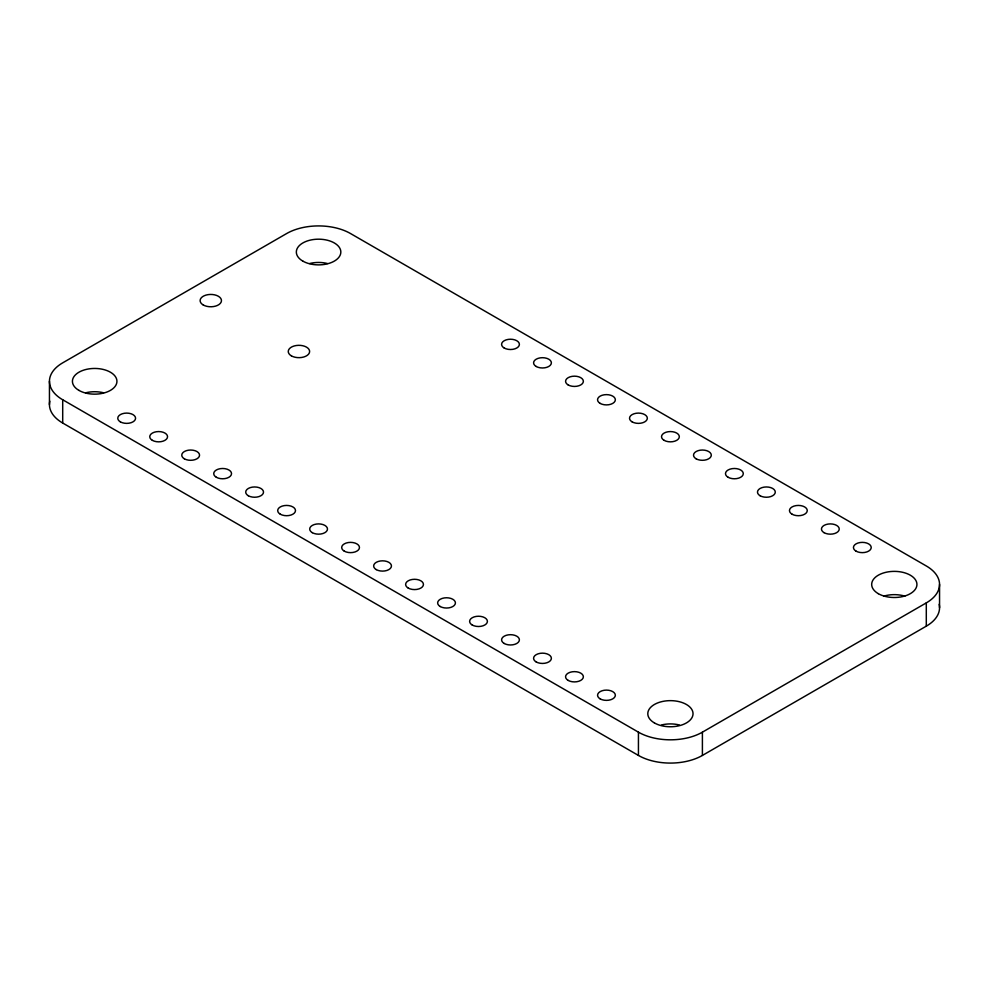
<?xml version="1.0" encoding="UTF-8"?>
<svg xmlns="http://www.w3.org/2000/svg" width="989" height="989" viewBox="0 0 989 989"><rect width="100%" height="100%" fill="white"/><g stroke="black" fill="none" stroke-linecap="round" stroke-linejoin="round"><path stroke-width="1.48" d="M62.703 399.766L638.437 732.169A45.234 26.11 0 0 0 702.4 732.169L926.297 602.894A45.234 26.11 0 0 0 926.297 565.968L350.563 233.565A45.234 26.11 0 0 0 286.6 233.565L62.703 362.839A45.234 26.11 0 0 0 62.703 399.766L62.703 423.032L638.437 755.435A45.234 26.11 0 0 0 702.4 755.435L926.297 626.161A45.234 26.11 0 0 0 939.167 604.291M939.55 584.437L939.55 607.703M926.297 602.894L926.297 626.161M702.4 732.169L702.4 755.435M638.437 732.169L638.437 755.435M49.45 381.297L49.45 404.563M309.718 263.507A22.265 12.857 0 0 1 327.433 263.507M85.82 392.781A22.265 12.857 0 0 1 103.548 392.781M661.418 724.986A22.611 13.055 0 0 1 679.418 724.986M62.703 423.032A45.234 26.11 0 0 1 49.833 401.163M883.77 596.144A22.611 13.055 0 0 1 904.861 596.144M203.227 304.958A10.681 6.169 0 0 0 221.103 302.201A10.681 6.169 0 0 0 208.024 294.648A10.681 6.169 0 0 0 203.227 304.958M291.384 355.855A10.681 6.169 0 0 0 309.26 353.085A10.681 6.169 0 0 0 296.168 345.532A10.681 6.169 0 0 0 291.384 355.855M878.319 593.672A22.611 13.055 0 0 0 916.16 587.812A22.611 13.055 0 0 0 888.468 571.815A22.611 13.055 0 0 0 878.319 593.672M654.421 722.934A22.611 13.055 0 0 0 692.263 717.074A22.611 13.055 0 0 0 664.571 701.09A22.611 13.055 0 0 0 654.421 722.934M120.374 421.87A8.901 5.143 0 0 0 135.27 419.571A8.901 5.143 0 0 0 124.367 413.266A8.901 5.143 0 0 0 120.374 421.87M152.355 440.34A8.901 5.143 0 0 0 167.252 438.028A8.901 5.143 0 0 0 156.349 431.736A8.901 5.143 0 0 0 152.355 440.34M184.35 458.797A8.901 5.143 0 0 0 199.246 456.498A8.901 5.143 0 0 0 188.33 450.205A8.901 5.143 0 0 0 184.35 458.797M216.331 477.267A8.901 5.143 0 0 0 231.228 474.967A8.901 5.143 0 0 0 220.324 468.662A8.901 5.143 0 0 0 216.331 477.267M248.313 495.736A8.901 5.143 0 0 0 263.21 493.437A8.901 5.143 0 0 0 252.306 487.132A8.901 5.143 0 0 0 248.313 495.736M280.295 514.206A8.901 5.143 0 0 0 295.192 511.894A8.901 5.143 0 0 0 284.288 505.602A8.901 5.143 0 0 0 280.295 514.206M312.289 532.663A8.901 5.143 0 0 0 327.186 530.364A8.901 5.143 0 0 0 316.282 524.071A8.901 5.143 0 0 0 312.289 532.663M344.271 551.133A8.901 5.143 0 0 0 359.168 548.833A8.901 5.143 0 0 0 348.264 542.541A8.901 5.143 0 0 0 344.271 551.133M376.253 569.602A8.901 5.143 0 0 0 391.149 567.303A8.901 5.143 0 0 0 380.246 560.998A8.901 5.143 0 0 0 376.253 569.602M408.234 588.072A8.901 5.143 0 0 0 423.144 585.76A8.901 5.143 0 0 0 412.228 579.467A8.901 5.143 0 0 0 408.234 588.072M440.229 606.529A8.901 5.143 0 0 0 455.125 604.23A8.901 5.143 0 0 0 444.222 597.937A8.901 5.143 0 0 0 440.229 606.529M472.21 624.999A8.901 5.143 0 0 0 487.107 622.699A8.901 5.143 0 0 0 476.204 616.407A8.901 5.143 0 0 0 472.21 624.999M504.192 643.468A8.901 5.143 0 0 0 519.089 641.169A8.901 5.143 0 0 0 508.185 634.864A8.901 5.143 0 0 0 504.192 643.468M536.186 661.938A8.901 5.143 0 0 0 551.083 659.626A8.901 5.143 0 0 0 540.179 653.333A8.901 5.143 0 0 0 536.186 661.938M568.168 680.407A8.901 5.143 0 0 0 583.065 678.095A8.901 5.143 0 0 0 572.161 671.803A8.901 5.143 0 0 0 568.168 680.407M600.15 698.864A8.901 5.143 0 0 0 615.047 696.565A8.901 5.143 0 0 0 604.143 690.273A8.901 5.143 0 0 0 600.15 698.864M856.029 551.133A8.901 5.143 0 0 0 870.926 548.833A8.901 5.143 0 0 0 860.022 542.541A8.901 5.143 0 0 0 856.029 551.133M824.047 532.663A8.901 5.143 0 0 0 838.944 530.364A8.901 5.143 0 0 0 828.04 524.071A8.901 5.143 0 0 0 824.047 532.663M792.065 514.206A8.901 5.143 0 0 0 806.962 511.894A8.901 5.143 0 0 0 796.058 505.602A8.901 5.143 0 0 0 792.065 514.206M760.084 495.736A8.901 5.143 0 0 0 774.98 493.437A8.901 5.143 0 0 0 764.064 487.132A8.901 5.143 0 0 0 760.084 495.736M728.089 477.267A8.901 5.143 0 0 0 742.986 474.967A8.901 5.143 0 0 0 732.083 468.662A8.901 5.143 0 0 0 728.089 477.267M696.108 458.797A8.901 5.143 0 0 0 711.004 456.498A8.901 5.143 0 0 0 700.101 450.205A8.901 5.143 0 0 0 696.108 458.797M664.126 440.34A8.901 5.143 0 0 0 679.023 438.028A8.901 5.143 0 0 0 668.119 431.736A8.901 5.143 0 0 0 664.126 440.34M632.132 421.87A8.901 5.143 0 0 0 647.029 419.571A8.901 5.143 0 0 0 636.125 413.266A8.901 5.143 0 0 0 632.132 421.87M600.15 403.401A8.901 5.143 0 0 0 615.047 401.101A8.901 5.143 0 0 0 604.143 394.796A8.901 5.143 0 0 0 600.15 403.401M568.168 384.931A8.901 5.143 0 0 0 583.065 382.632A8.901 5.143 0 0 0 572.161 376.339A8.901 5.143 0 0 0 568.168 384.931M536.186 366.474A8.901 5.143 0 0 0 551.083 364.162A8.901 5.143 0 0 0 540.179 357.87A8.901 5.143 0 0 0 536.186 366.474M504.192 348.004A8.901 5.143 0 0 0 519.089 345.705A8.901 5.143 0 0 0 508.185 339.4A8.901 5.143 0 0 0 504.192 348.004M302.844 261.121A22.265 12.857 0 0 0 340.08 255.36A22.265 12.857 0 0 0 312.821 239.622A22.265 12.857 0 0 0 302.844 261.121M78.947 390.395A22.265 12.857 0 0 0 116.183 384.622A22.265 12.857 0 0 0 88.923 368.885A22.265 12.857 0 0 0 78.947 390.395"/></g></svg>
